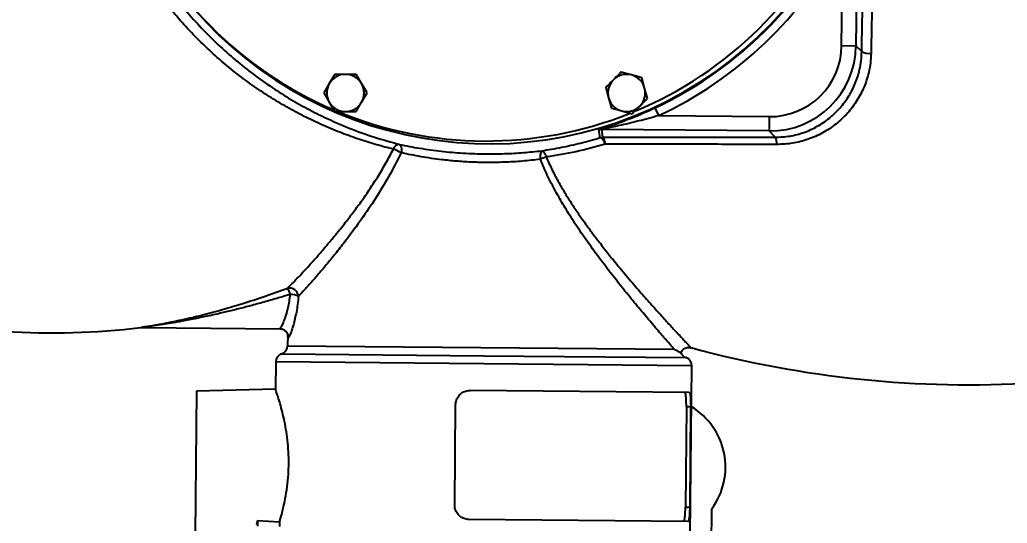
# Model space of a CAD drawing. Header units: millimetres. Extents: x 1756 to 4801, y 514 to 2668.
# Drawn here: x 2863.6 to 3207.6, y 818.3 to 993.8 of the extents above; entities that cross this region are included whole.
import ezdxf

# ---------------------------------------------------------------- set-up
doc = ezdxf.new("R2010")
doc.units = ezdxf.units.MM
doc.layers.add('AM_5', color=3, linetype='Continuous', lineweight=25)
doc.styles.add('SLDTEXTSTYLE1', font='txt.shx', dxfattribs={"width": 0.7, "bigfont": 'gbcbig.shx'})
doc.dimstyles.new('SLDDIMSTYLE12$0', dxfattribs={"dimtxt": 12, "dimasz": 10, "dimexe": 0, "dimexo": 0.0625, "dimgap": 0.875, "dimtad": 1, "dimdec": 1, "dimlfac": 1.8, "dimrnd": 1e-09, "dimzin": 12, "dimdsep": 46, "dimtxsty": 'SLDTEXTSTYLE1', "dimcen": 0.09, "dimdle": 8.16, "dimclrd": 3, "dimclre": 3, "dimadec": 0, "dimazin": 3, "dimtfac": 1, "dimtdec": 1, "dimtofl": 0, "dimtmove": 0, "dimatfit": 3, "dimfxl": 0, "dimfrac": 2, "dimtolj": 1, "dimlwd": 5, "dimlwe": 5, "dimarcsym": 0})

# ---------------------------------------------------------------- blocks, each defined once
blk = doc.blocks.new('*D54')
at = {"layer": 'AM_5', "color": 3, "lineweight": 5, "transparency": 16777216}
blk.add_line((3027.14, 1086.52), (2748.56, 1086.52), dxfattribs=at)
at = {"layer": 'AM_5', "color": 3, "linetype": 'Continuous', "lineweight": 5, "transparency": 16777216}
for p, q in [((2748.56, 1076.52), (2748.56, 757.64)), ((3025.24, 747.64), (2748.56, 747.64))]:
    blk.add_line(p, q, dxfattribs=at)
at = {"layer": 'AM_5', "color": 3, "transparency": 16777216}
for points in [[(2746.89, 1076.52), (2750.22, 1076.52), (2748.56, 1086.52)], [(2746.89, 757.64), (2750.22, 757.64), (2748.56, 747.64)]]:
    blk.add_solid(points, dxfattribs=at)
at = {"layer": 'Defpoints', "color": 0, "transparency": 16777216}
for p in [(3027.2, 1086.52), (2748.56, 747.64), (3025.3, 747.64)]:
    blk.add_point(p, dxfattribs=at)
at = {"layer": 'AM_5', "color": 0, "transparency": 16777216, "insert": (2733.97, 854.13), "char_height": 12, "attachment_point": 5, "rotation": 90, "style": 'SLDTEXTSTYLE1'}
blk.add_mtext('\\A1;{\\H2.28571x;340}', dxfattribs=at)

msp = doc.modelspace()

# ---------------------------------------------------------------- linework, layer by layer
at = {"color": 7, "linetype": 'Continuous', "lineweight": 25}
for p, q in [((3155.437, 1039.19), (3154.932, 984.718)), ((3149.936, 984.764), (3150.275, 1021.383)), ((3149.936, 984.764), (3154.932, 984.718)), ((3154.932, 984.718), (3156.947, 982.665)), ((2973.295, 974.761), (2971.418, 971.511)), ((2982.677, 971.511), (2980.8, 974.761)), ((3076.697, 974.54), (3073.072, 975.511)), ((3080.322, 973.569), (3076.697, 974.54)), ((2971.418, 971.511), (2969.542, 968.261)), ((2984.553, 968.261), (2982.677, 971.511)), ((3081.293, 969.944), (3080.322, 973.569)), ((2969.542, 968.261), (2971.418, 965.011)), ((2982.677, 965.011), (2984.553, 968.261)), ((3067.765, 970.204), (3068.736, 966.579)), ((3082.264, 966.319), (3081.293, 969.944)), ((2971.418, 965.011), (2973.295, 961.761)), ((2980.8, 961.761), (2982.677, 965.011)), ((3068.736, 966.579), (3069.707, 962.954)), ((3069.707, 962.954), (3073.332, 961.983)), ((3073.332, 961.983), (3076.957, 961.012)), ((3084.889, 963.084), (3086.158, 960.368)), ((3086.158, 960.368), (3124.721, 960.011)), ((3124.721, 960.011), (3124.675, 955.015)), ((3065.345, 955.436), (3065.393, 955.469)), ((3124.675, 955.015), (3066.21, 955.556)), ((3066.21, 955.556), (3066.587, 952.805)), ((3126.832, 952.817), (3124.675, 955.015)), ((3065.73, 952.688), (3066.587, 952.805)), ((2905.662, 886.51), (2906.057, 886.532)), ((2906.057, 886.532), (2954.128, 886.087)), ((2954.128, 886.087), (2954.784, 885.999)), ((2956.93, 883.774), (2956.896, 880.16)), ((2956.896, 880.16), (3091.613, 878.913)), ((2952.735, 874.504), (2952.647, 864.938)), ((3025.232, 873.833), (2952.735, 874.504)), ((2954.816, 877.332), (3025.259, 876.68)), ((3025.259, 876.68), (3095.701, 876.028)), ((3097.729, 873.162), (3025.232, 873.833)), ((3097.18, 813.859), (3097.729, 873.162)), ((2925.14, 864.326), (2924.677, 814.328)), ((2952.678, 865.032), (2925.14, 864.326)), ((3096.778, 863.865), (3020.472, 864.571)), ((3015.102, 824.619), (3015.426, 859.617)), ((3095.829, 858.873), (3095.505, 823.875)), ((3097.334, 858.859), (3095.829, 858.873)), ((3097.334, 858.859), (3097.01, 823.861)), ((3095.505, 823.875), (3097.01, 823.861)), ((3104.596, 810.79), (3104.712, 823.316)), ((2946.404, 819.194), (2946, 817.733)), ((2946.404, 819.194), (2946.386, 817.254)), ((2946.404, 819.194), (2954.079, 818.778)), ((3096.361, 818.867), (3020.056, 819.573)), ((2954.079, 818.778), (2954.064, 817.183))]:
    msp.add_line(p, q, dxfattribs=at)
at = {"color": 7, "linetype": 'Continuous', "lineweight": 25, "flags": 128}
for points in [[(2995.831, 950.341), (2996.039, 950.225), (2996.218, 950.018), (2996.363, 949.727), (2996.468, 949.36), (2996.531, 948.929), (2996.549, 948.45), (2996.522, 947.937), (2996.45, 947.407)], [(3067.57, 950.377), (3067.381, 950.878), (3067.164, 951.344), (3066.928, 951.76), (3066.68, 952.111), (3066.428, 952.388), (3066.181, 952.58), (3065.945, 952.681), (3065.73, 952.688)], [(3045.431, 948.114), (3045.653, 948.086), (3045.879, 947.978), (3046.104, 947.793), (3046.321, 947.535), (3046.525, 947.212), (3046.709, 946.832), (3046.869, 946.407), (3047.001, 945.946)]]:
    msp.add_lwpolyline(points, dxfattribs=at)
at = {"color": 7, "linetype": 'Continuous', "lineweight": 25}
for centre, radius, start, end in [((3027.201, 1086.518), 135.984, 212.60173, 21.68503), ((3026.031, 1086.518), 135, 202.64746, 246.75913), ((3026.031, 1086.518), 135, 292.70574, 336.77891), ((3027.201, 1086.518), 136.249, 295.04967, 332.11054), ((3027.201, 1086.518), 139.247, 295.04967, 332.11054), ((3159.472, 987.717), 5.648, 243.45041, 277.40401), ((2977.048, 968.261), 6.5, 90, 150), ((2977.048, 968.261), 6.5, 30, 90), ((3075.015, 968.261), 6.5, 75, 135), ((3075.015, 968.261), 6.5, 15, 75), ((2977.048, 968.261), 6.5, 150, 210), ((2977.048, 968.261), 6.5, 330, 30), ((3075.015, 968.261), 6.5, 135, 195), ((3075.015, 968.261), 6.5, 315, 15), ((2977.048, 968.261), 6.5, 210, 270), ((2977.048, 968.261), 6.5, 270, 330), ((3075.015, 968.261), 6.5, 195, 255), ((3075.015, 968.261), 6.5, 255, 315), ((3026.031, 1086.518), 135, 247.60479, 291.73669), ((3066.183, 952.554), 3.002, 89.48008, 106.21435), ((1249.263, 699.413), 1834.04, 7.937744, 8.024427), ((2995.939, 948.056), 2.287, 92.71565, 164.62279), ((3123.277, 950.805), 4.085, 352.91867, 29.51419), ((2989.544, 936.033), 13.306, 58.73412, 71.64587), ((3048.306, 946.165), 3.474, 145.88089, 197.01279), ((3055.262, 922.108), 25.229, 109.11281, 114.03823), ((2957.501, 897.089), 3.172, 5.50724, 102.02368), ((2946.83, 894.286), 11.622, 18.95037, 30.53824), ((2957.687, 891.119), 6.943, 64.65692, 88.87872), ((2874.771, 1136.903), 252.291, 266.28025, 277.03387), ((2953.896, 880.188), 3, 287.84598, 359.46975), ((3096.673, 878.866), 3, 201.88858, 251.09352), ((3194.588, 1237.596), 371.068, 254.81724, 273.45811), ((2955.735, 874.476), 3, 107.84598, 179.46975), ((3094.729, 873.19), 3, 359.46975, 71.09352), ((3084.899, 837.846), 24.57, 323.74461, 59.04923)]:
    msp.add_arc(centre, radius, start, end, dxfattribs=at)
for major_axis, ratio in [((-21.033, 21.426), 0.9991879), ((-17.535, 17.862), 0.9987828)]:
    msp.add_ellipse((3124.922, 985.026), major_axis=major_axis, ratio=ratio, start_param=2.3568035, end_param=3.9263818, dxfattribs=at)
for points, knots in [([(2885.096, 1076.318), (2885.142, 1076.751), (2885.265, 1077.888), (2885.578, 1078.378), (2885.986, 1077.92), (2886.476, 1076.211), (2887.08, 1073.332), (2887.802, 1069.628), (2888.655, 1065.468), (2889.626, 1061.12), (2890.846, 1056.225), (2892.374, 1050.807), (2894.251, 1044.961), (2896.537, 1038.725), (2899.267, 1032.192), (2902.472, 1025.455), (2906.161, 1018.622), (2909.858, 1012.57), (2913.396, 1007.334), (2916.634, 1002.906), (2920.61, 997.881), (2925.448, 992.325), (2931.168, 986.464), (2937.211, 980.936), (2943.425, 975.862), (2949.86, 971.175), (2956.349, 966.969), (2962.959, 963.168), (2970.279, 959.448), (2978.383, 955.927), (2987.175, 952.733), (2992.942, 951.139), (2995.831, 950.341)], [0, 0, 0, 0, 0.0260755, 0.068472, 0.110802, 0.1531098, 0.1954668, 0.2377341, 0.2695275, 0.3011026, 0.332991, 0.3646388, 0.3963559, 0.4278961, 0.4596743, 0.4914516, 0.523018, 0.5548504, 0.5758832, 0.5971224, 0.6186428, 0.6500297, 0.6821661, 0.7136009, 0.745887, 0.7773261, 0.8096086, 0.8409322, 0.8729902, 0.9148954, 0.957384, 1, 1, 1, 1]), ([(2933.839, 979.378), (2931.912, 981.083), (2928.088, 984.468), (2922.671, 989.959), (2917.519, 995.727), (2912.693, 1001.766), (2908.233, 1007.999), (2904.187, 1014.326), (2900.56, 1020.694), (2897.342, 1027.057), (2894.795, 1032.745), (2892.775, 1037.767), (2891.187, 1042.101), (2889.786, 1046.304), (2888.586, 1050.258), (2887.545, 1054.017), (2886.672, 1057.458), (2885.921, 1060.672), (2885.336, 1063.356), (2884.86, 1065.65), (2884.476, 1067.551), (2884.136, 1069.256), (2883.831, 1070.766), (2883.51, 1072.283), (2883.174, 1073.7), (2882.835, 1074.693), (2882.613, 1075.136), (2882.514, 1075.022), (2882.507, 1075.014)], [0, 0, 0, 0, 0.0480954, 0.0954717, 0.1424738, 0.1905592, 0.2379894, 0.2849148, 0.3322397, 0.3795362, 0.4272326, 0.4621107, 0.4977858, 0.5328379, 0.5690464, 0.6037861, 0.6400248, 0.6744622, 0.710758, 0.7382559, 0.7672237, 0.7957038, 0.8238511, 0.8536795, 0.8978242, 0.9453463, 0.9962478, 1, 1, 1, 1]), ([(3156.947, 982.665), (3156.992, 985.391), (3157.08, 990.843), (3157.243, 998.89), (3157.426, 1006.782), (3157.616, 1013.808), (3157.802, 1019.936), (3157.98, 1025.253), (3158.169, 1030.368), (3158.302, 1033.56), (3158.369, 1035.156)], [0, 0, 0, 0, 0.1393681, 0.2787363, 0.4221541, 0.565572, 0.6732645, 0.780957, 0.8904785, 1, 1, 1, 1]), ([(3161.673, 1034.701), (3161.602, 1033.075), (3161.458, 1029.824), (3161.254, 1024.505), (3161.058, 1018.876), (3160.873, 1012.884), (3160.705, 1006.819), (3160.556, 1000.734), (3160.424, 994.687), (3160.303, 988.481), (3160.234, 984.238), (3160.2, 982.116)], [0, 0, 0, 0, 0.1129349, 0.2258698, 0.3411005, 0.4563312, 0.5741729, 0.6796968, 0.7852206, 0.8926103, 1, 1, 1, 1]), ([(3126.832, 952.817), (3128.53, 952.9), (3131.927, 953.064), (3136.868, 954.399), (3141.519, 956.508), (3145.767, 959.386), (3149.476, 962.966), (3152.524, 967.08), (3154.813, 971.61), (3156.139, 975.809), (3156.802, 979.525), (3156.899, 981.618), (3156.947, 982.665)], [0, 0, 0, 0, 0.109353, 0.2187142, 0.3280632, 0.4374004, 0.546481, 0.6555284, 0.7606059, 0.865666, 0.9328316, 1, 1, 1, 1]), ([(3160.2, 982.116), (3160.147, 980.998), (3160.043, 978.761), (3159.32, 974.79), (3157.872, 970.308), (3155.372, 965.474), (3152.045, 961.089), (3147.992, 957.273), (3143.356, 954.211), (3138.277, 951.969), (3132.887, 950.556), (3129.183, 950.386), (3127.331, 950.301)], [0, 0, 0, 0, 0.0664835, 0.1329651, 0.2373496, 0.3417564, 0.4506729, 0.5596283, 0.669444, 0.7792789, 0.8896403, 1, 1, 1, 1]), ([(2993.734, 948.663), (2991.782, 949.162), (2987.913, 950.152), (2981.948, 952.019), (2975.774, 954.235), (2969.571, 956.801), (2963.368, 959.715), (2957.319, 962.91), (2951.223, 966.516), (2945.21, 970.495), (2939.381, 974.76), (2935.654, 977.865), (2933.839, 979.378)], [0, 0, 0, 0, 0.0983606, 0.1949021, 0.2961379, 0.402868, 0.4994826, 0.6007187, 0.7010737, 0.8024625, 0.9037741, 1, 1, 1, 1]), ([(2977.048, 974.761), (2975.823, 974.761), (2974.565, 974.761), (2973.328, 974.761), (2973.295, 974.761)], [0, 0, 0, 0, 0.97300478, 1, 1, 1, 1]), ([(2980.8, 974.761), (2980.487, 974.761), (2979.247, 974.761), (2977.988, 974.761), (2977.048, 974.761)], [0, 0, 0, 0, 0.2530667, 1, 1, 1, 1]), ([(3073.072, 975.511), (3072.85, 975.289), (3071.974, 974.413), (3071.083, 973.523), (3070.418, 972.858)], [0, 0, 0, 0, 0.2530667, 1, 1, 1, 1]), ([(3070.418, 972.858), (3069.553, 971.992), (3068.663, 971.102), (3067.788, 970.228), (3067.765, 970.204)], [0, 0, 0, 0, 0.9730048, 1, 1, 1, 1]), ([(3076.957, 961.012), (3076.981, 961.035), (3077.855, 961.91), (3078.745, 962.8), (3079.611, 963.665)], [0, 0, 0, 0, 0.0269953, 1, 1, 1, 1]), ([(3079.611, 963.665), (3080.276, 964.33), (3081.166, 965.221), (3082.043, 966.097), (3082.264, 966.319)], [0, 0, 0, 0, 0.7469333, 1, 1, 1, 1]), ([(2973.295, 961.761), (2973.328, 961.761), (2974.565, 961.761), (2975.823, 961.761), (2977.048, 961.761)], [0, 0, 0, 0, 0.0269953, 1, 1, 1, 1]), ([(2977.048, 961.761), (2977.988, 961.761), (2979.247, 961.761), (2980.487, 961.761), (2980.8, 961.761)], [0, 0, 0, 0, 0.7469333, 1, 1, 1, 1]), ([(3065.393, 955.469), (3065.527, 955.522), (3065.792, 955.627), (3067.007, 956.035), (3068.876, 956.66), (3071.982, 957.74), (3075.796, 959.168), (3080.355, 961.021), (3083.379, 962.397), (3084.889, 963.084)], [0, 0, 0, 0, 0.0525833, 0.1042487, 0.233588, 0.352354, 0.5677926, 0.7842244, 1, 1, 1, 1]), ([(3086.158, 960.368), (3083.849, 959.726), (3079.232, 958.442), (3073.783, 957.173), (3069.876, 956.335), (3067.971, 955.945), (3066.84, 955.71), (3066.435, 955.621), (3066.242, 955.574), (3066.22, 955.561), (3066.21, 955.556)], [0, 0, 0, 0, 0.3307571, 0.661265, 0.7793778, 0.9018744, 0.946098, 0.9683612, 0.9854268, 1, 1, 1, 1]), ([(2995.831, 950.341), (2998.185, 949.872), (3002.872, 948.938), (3010.349, 947.92), (3018.044, 947.215), (3023.279, 947.088), (3025.91, 947.023)], [0, 0, 0, 0, 0.2508376, 0.4992015, 0.7483815, 1, 1, 1, 1]), ([(3045.431, 948.114), (3047.728, 948.492), (3052.231, 949.232), (3059.005, 950.755), (3063.467, 952.038), (3065.73, 952.688)], [0, 0, 0, 0, 0.3393773, 0.6649808, 1, 1, 1, 1]), ([(3067.57, 950.377), (3064.149, 949.444), (3057.3, 947.577), (3050.436, 946.49), (3047.001, 945.946)], [0, 0, 0, 0, 0.4994781, 1, 1, 1, 1]), ([(3066.587, 952.805), (3071.481, 952.82), (3081.27, 952.85), (3096.258, 952.863), (3111.434, 952.856), (3121.699, 952.83), (3126.832, 952.817)], [0, 0, 0, 0, 0.24906391, 0.49812915, 0.74906425, 1, 1, 1, 1]), ([(3127.331, 950.301), (3125.364, 950.308), (3119.464, 950.329), (3109.681, 950.356), (3096.75, 950.379), (3082.657, 950.389), (3072.603, 950.381), (3067.57, 950.377)], [0, 0, 0, 0, 0.0968115, 0.2904543, 0.4843107, 0.7418988, 1, 1, 1, 1]), ([(2956.841, 900.192), (2957.362, 900.707), (2958.401, 901.733), (2960.231, 903.62), (2962.244, 905.75), (2964.506, 908.21), (2967.017, 911.016), (2969.048, 913.354), (2970.446, 914.995), (2971.172, 915.856), (2971.893, 916.717), (2972.616, 917.589), (2973.369, 918.504), (2974.265, 919.603), (2975.518, 921.16), (2977.009, 923.052), (2978.578, 925.088), (2980.013, 926.992), (2981.414, 928.894), (2982.825, 930.86), (2984.249, 932.897), (2986.158, 935.711), (2988.539, 939.406), (2991.258, 943.947), (2992.918, 947.109), (2993.734, 948.663)], [0, 0, 0, 0, 0.0628863, 0.12533, 0.1861755, 0.2506526, 0.3205742, 0.3900146, 0.4080073, 0.4267181, 0.4447532, 0.4619663, 0.480551, 0.500495, 0.5279516, 0.5724103, 0.6093584, 0.6421563, 0.6769653, 0.7117848, 0.7459499, 0.782583, 0.8550108, 0.9287697, 1, 1, 1, 1]), ([(2996.45, 947.407), (2995.057, 944.642), (2992.28, 939.129), (2987.535, 931.427), (2982.607, 924.142), (2978.149, 918.097), (2974.31, 913.167), (2971.129, 909.242), (2968.091, 905.626), (2965.277, 902.395), (2962.72, 899.559), (2961.344, 898.114), (2960.659, 897.394)], [0, 0, 0, 0, 0.1251004, 0.2493928, 0.3739918, 0.4994655, 0.5830665, 0.6665381, 0.7493203, 0.8336176, 0.9171684, 1, 1, 1, 1]), ([(3025.882, 944.025), (3024.17, 944.059), (3020.758, 944.127), (3015.676, 944.462), (3009.862, 945.044), (3003.347, 945.974), (2998.756, 946.928), (2996.45, 947.407)], [0, 0, 0, 0, 0.1675022, 0.3339699, 0.5008822, 0.7492364, 1, 1, 1, 1]), ([(3025.91, 947.023), (3028.114, 947.032), (3032.52, 947.049), (3039.074, 947.424), (3043.311, 947.884), (3045.431, 948.114)], [0, 0, 0, 0, 0.3333806, 0.6665454, 1, 1, 1, 1]), ([(3044.985, 945.149), (3042.897, 944.911), (3038.745, 944.439), (3032.332, 944.054), (3028.034, 944.035), (3025.882, 944.025)], [0, 0, 0, 0, 0.3354831, 0.6671857, 1, 1, 1, 1]), ([(3091.613, 878.913), (3091.111, 879.485), (3090.091, 880.645), (3088.261, 882.745), (3086.414, 884.882), (3084.631, 886.961), (3082.124, 889.91), (3078.758, 893.924), (3074.48, 899.153), (3070.014, 904.782), (3065.451, 910.759), (3060.9, 917.026), (3056.786, 923.081), (3053.225, 928.741), (3050.162, 934.075), (3047.35, 939.493), (3045.756, 943.303), (3044.985, 945.149)], [0, 0, 0, 0, 0.0595747, 0.1209562, 0.163076, 0.206264, 0.2506137, 0.3332282, 0.4168663, 0.5006421, 0.5835312, 0.6674878, 0.7505293, 0.8140491, 0.874927, 0.9394163, 1, 1, 1, 1]), ([(3047.001, 945.946), (3047.64, 944.509), (3048.926, 941.616), (3051.163, 937.409), (3053.538, 933.333), (3056.038, 929.385), (3058.637, 925.53), (3061.163, 921.978), (3063.59, 918.701), (3065.84, 915.752), (3068.327, 912.584), (3070.784, 909.534), (3073.241, 906.556), (3075.449, 903.926), (3077.59, 901.417), (3079.598, 899.095), (3081.519, 896.9), (3083.347, 894.831), (3085.162, 892.8), (3086.893, 890.877), (3088.538, 889.065), (3090.031, 887.432), (3091.594, 885.733), (3093.153, 884.048), (3094.612, 882.481), (3096.001, 880.998), (3097.046, 879.886), (3097.49, 879.417), (3097.419, 879.491), (3097.411, 879.499)], [0, 0, 0, 0, 0.0407708, 0.0820753, 0.1240713, 0.1642771, 0.2052435, 0.2476181, 0.2812635, 0.3159766, 0.3495242, 0.3934236, 0.4270429, 0.4613801, 0.4951175, 0.5272403, 0.5573162, 0.5891294, 0.6194352, 0.6520742, 0.6836084, 0.714046, 0.7433991, 0.7861954, 0.8276454, 0.8678495, 0.930543, 0.9920819, 1, 1, 1, 1]), ([(2905.662, 886.51), (2905.665, 886.51), (2905.675, 886.512), (2905.813, 886.533), (2906.096, 886.578), (2906.445, 886.632), (2906.82, 886.692), (2907.324, 886.773), (2907.988, 886.881), (2908.834, 887.022), (2910.256, 887.266), (2912.45, 887.659), (2915.582, 888.261), (2919.092, 888.991), (2922.642, 889.79), (2926.09, 890.618), (2929.523, 891.494), (2934.505, 892.839), (2941.031, 894.764), (2948.964, 897.342), (2954.239, 899.25), (2956.841, 900.192)], [0, 0, 0, 0, 0.00526226, 0.01732889, 0.03042658, 0.03998442, 0.05033012, 0.0615511, 0.07808269, 0.09656222, 0.11707484, 0.16763141, 0.22824004, 0.29910912, 0.36768872, 0.42849794, 0.49239051, 0.55938851, 0.70603548, 0.85498094, 1, 1, 1, 1]), ([(2957.823, 898.061), (2956.617, 897.693), (2953.994, 896.893), (2949.734, 895.654), (2945.262, 894.413), (2940.789, 893.237), (2936.536, 892.184), (2932.786, 891.305), (2929.63, 890.606), (2927.037, 890.057), (2924.49, 889.54), (2921.993, 889.057), (2919.754, 888.644), (2917.841, 888.307), (2916.208, 888.029), (2914.718, 887.784), (2913.231, 887.549), (2911.774, 887.326), (2910.23, 887.099), (2908.81, 886.898), (2907.655, 886.741), (2906.883, 886.639), (2906.368, 886.572), (2906.09, 886.537), (2906.065, 886.533), (2906.057, 886.532)], [0, 0, 0, 0, 0.0670782, 0.1459645, 0.2366594, 0.3153276, 0.3942305, 0.4727634, 0.5237779, 0.5698863, 0.6173325, 0.6660648, 0.7098277, 0.7432923, 0.7742311, 0.8026509, 0.8285611, 0.8599794, 0.8876847, 0.9204162, 0.9471819, 0.963397, 0.9772634, 0.9928599, 1, 1, 1, 1]), ([(2954.41, 886.301), (2954.414, 886.306), (2954.484, 886.373), (2954.671, 886.668), (2954.96, 887.187), (2955.282, 887.867), (2955.636, 888.706), (2955.995, 889.664), (2956.317, 890.634), (2956.595, 891.556), (2956.844, 892.469), (2957.174, 893.838), (2957.541, 895.659), (2957.729, 897.26), (2957.823, 898.061)], [0, 0, 0, 0, 0.0059714, 0.0954274, 0.1875133, 0.274591, 0.3581668, 0.4583118, 0.5375897, 0.5936895, 0.6653146, 0.7293673, 0.8646273, 1, 1, 1, 1]), ([(2960.659, 897.394), (2960.567, 896.437), (2960.384, 894.523), (2959.95, 891.86), (2959.443, 889.436), (2958.892, 887.319), (2958.344, 885.567), (2957.84, 884.228), (2957.422, 883.357), (2957.204, 883.086), (2957.118, 883.064), (2957.108, 883.061)], [0, 0, 0, 0, 0.1228737, 0.2456638, 0.3686519, 0.4914476, 0.6143904, 0.7369906, 0.8599624, 0.9823992, 1, 1, 1, 1]), ([(2954.128, 886.087), (2954.158, 886.093), (2954.234, 886.106), (2954.344, 886.228), (2954.41, 886.301)], [0, 0, 0, 0, 0.3994785, 1, 1, 1, 1]), ([(2954.167, 886.085), (2954.466, 886.052), (2955.071, 885.987), (2955.847, 885.556), (2956.399, 885.011), (2956.721, 884.477), (2956.874, 884.048), (2956.925, 883.787), (2956.93, 883.688), (2956.93, 883.712), (2956.93, 883.717)], [0, 0, 0, 0, 0.1564907, 0.3172173, 0.4552126, 0.5798095, 0.6978786, 0.8228161, 0.9669648, 1, 1, 1, 1]), ([(2954.409, 886.297), (2954.465, 886.228), (2954.577, 886.089), (2954.735, 886.03), (2954.814, 885.999)], [0, 0, 0, 0, 0.4980236, 1, 1, 1, 1]), ([(2954.784, 885.999), (2954.813, 885.995), (2955.055, 885.966), (2955.579, 885.726), (2956.334, 885.193), (2956.981, 884.244), (2957.065, 883.457), (2957.108, 883.061)], [0, 0, 0, 0, 0.022073, 0.1813679, 0.4187059, 0.7071437, 1, 1, 1, 1]), ([(2957.108, 883.061), (2957.053, 883.083), (2956.945, 883.127), (2956.936, 883.56), (2956.932, 883.774)], [0, 0, 0, 0, 0.5055044, 1, 1, 1, 1]), ([(3091.613, 878.913), (3092.219, 878.59), (3093.4, 877.959), (3094.087, 877.653), (3093.89, 877.747), (3093.89, 877.747)], [0, 0, 0, 0, 0.5120204, 0.9997256, 1, 1, 1, 1]), ([(3093.901, 877.743), (3093.913, 877.781), (3093.998, 878.044), (3094.306, 878.479), (3094.82, 878.992), (3095.456, 879.359), (3096.137, 879.557), (3096.811, 879.601), (3097.234, 879.514), (3097.438, 879.471)], [0, 0, 0, 0, 0.027735, 0.1931258, 0.3634324, 0.533739, 0.6991297, 0.8554886, 1, 1, 1, 1]), ([(2954.079, 818.778), (2954.193, 819.164), (2954.582, 820.475), (2955.282, 823.102), (2956.091, 826.802), (2956.76, 830.935), (2957.167, 835.055), (2957.32, 839.18), (2957.231, 843.198), (2956.89, 847.248), (2956.342, 851.096), (2955.653, 854.636), (2954.879, 857.838), (2954.106, 860.581), (2953.414, 862.789), (2952.919, 864.257), (2952.66, 864.998), (2952.675, 864.953), (2952.681, 864.937)], [0, 0, 0, 0, 0.0286003, 0.0969999, 0.1673601, 0.2358887, 0.3066585, 0.3632596, 0.4269649, 0.4926035, 0.5562853, 0.6216636, 0.6882749, 0.7566756, 0.8256799, 0.8968201, 0.9634167, 1, 1, 1, 1]), ([(3015.426, 859.617), (3015.486, 860.176), (3015.606, 861.292), (3016.471, 862.776), (3017.739, 863.897), (3019.154, 864.494), (3020.094, 864.549), (3020.472, 864.571)], [0, 0, 0, 0, 0.2129679, 0.4258966, 0.639898, 0.8553588, 1, 1, 1, 1]), ([(3095.829, 858.873), (3095.829, 859.433), (3095.83, 860.554), (3095.764, 862.048), (3095.637, 863.178), (3095.462, 863.788), (3095.318, 863.852), (3095.259, 863.879)], [0, 0, 0, 0, 0.2130449, 0.4260854, 0.6392672, 0.8531492, 1, 1, 1, 1]), ([(3096.778, 863.865), (3096.861, 863.809), (3097.028, 863.696), (3097.198, 862.826), (3097.3, 861.547), (3097.339, 860.143), (3097.335, 859.221), (3097.334, 858.859)], [0, 0, 0, 0, 0.2165911, 0.4332538, 0.6482426, 0.8619005, 1, 1, 1, 1]), ([(3020.056, 819.573), (3019.493, 819.634), (3018.367, 819.755), (3016.875, 820.634), (3015.755, 821.919), (3015.174, 823.331), (3015.122, 824.256), (3015.102, 824.619)], [0, 0, 0, 0, 0.2153056, 0.4305877, 0.6463333, 0.8614906, 1, 1, 1, 1]), ([(3094.843, 818.881), (3094.929, 818.935), (3095.101, 819.044), (3095.291, 819.912), (3095.42, 821.189), (3095.486, 822.592), (3095.499, 823.513), (3095.505, 823.875)], [0, 0, 0, 0, 0.2166735, 0.4334219, 0.6484226, 0.8620356, 1, 1, 1, 1]), ([(3097.01, 823.861), (3097, 823.301), (3096.981, 822.18), (3096.889, 820.687), (3096.744, 819.56), (3096.561, 818.953), (3096.419, 818.892), (3096.361, 818.867)], [0, 0, 0, 0, 0.2131127, 0.4262212, 0.6394652, 0.8533812, 1, 1, 1, 1])]:
    msp.add_open_spline(points, degree=3, knots=knots, dxfattribs=at)
msp.add_open_spline([(3067.57, 950.377), (3067.536, 950.701), (3067.468, 951.348), (3067.234, 952.125), (3066.933, 952.671), (3066.702, 952.76), (3066.587, 952.805)], degree=3, dxfattribs=at)

# ---------------------------------------------------------------- dimensions: what is measured, and where the dimension line sits
at = {"layer": 'AM_5'}
dim = msp.add_linear_dim(base=(2748.558, 747.64), p1=(3027.201, 1086.518), p2=(3025.303, 747.64), angle=90, text='{\\H2.28571x;340}', dimstyle='SLDDIMSTYLE12$0', override={"dimlfac": 1}, dxfattribs=at)
dim.commit()
dim.dimension.update_dxf_attribs({"geometry": '*D54', "text_midpoint": (2748.558, 854.125), "dimtype": 160})

doc.saveas('drawing.dxf')
